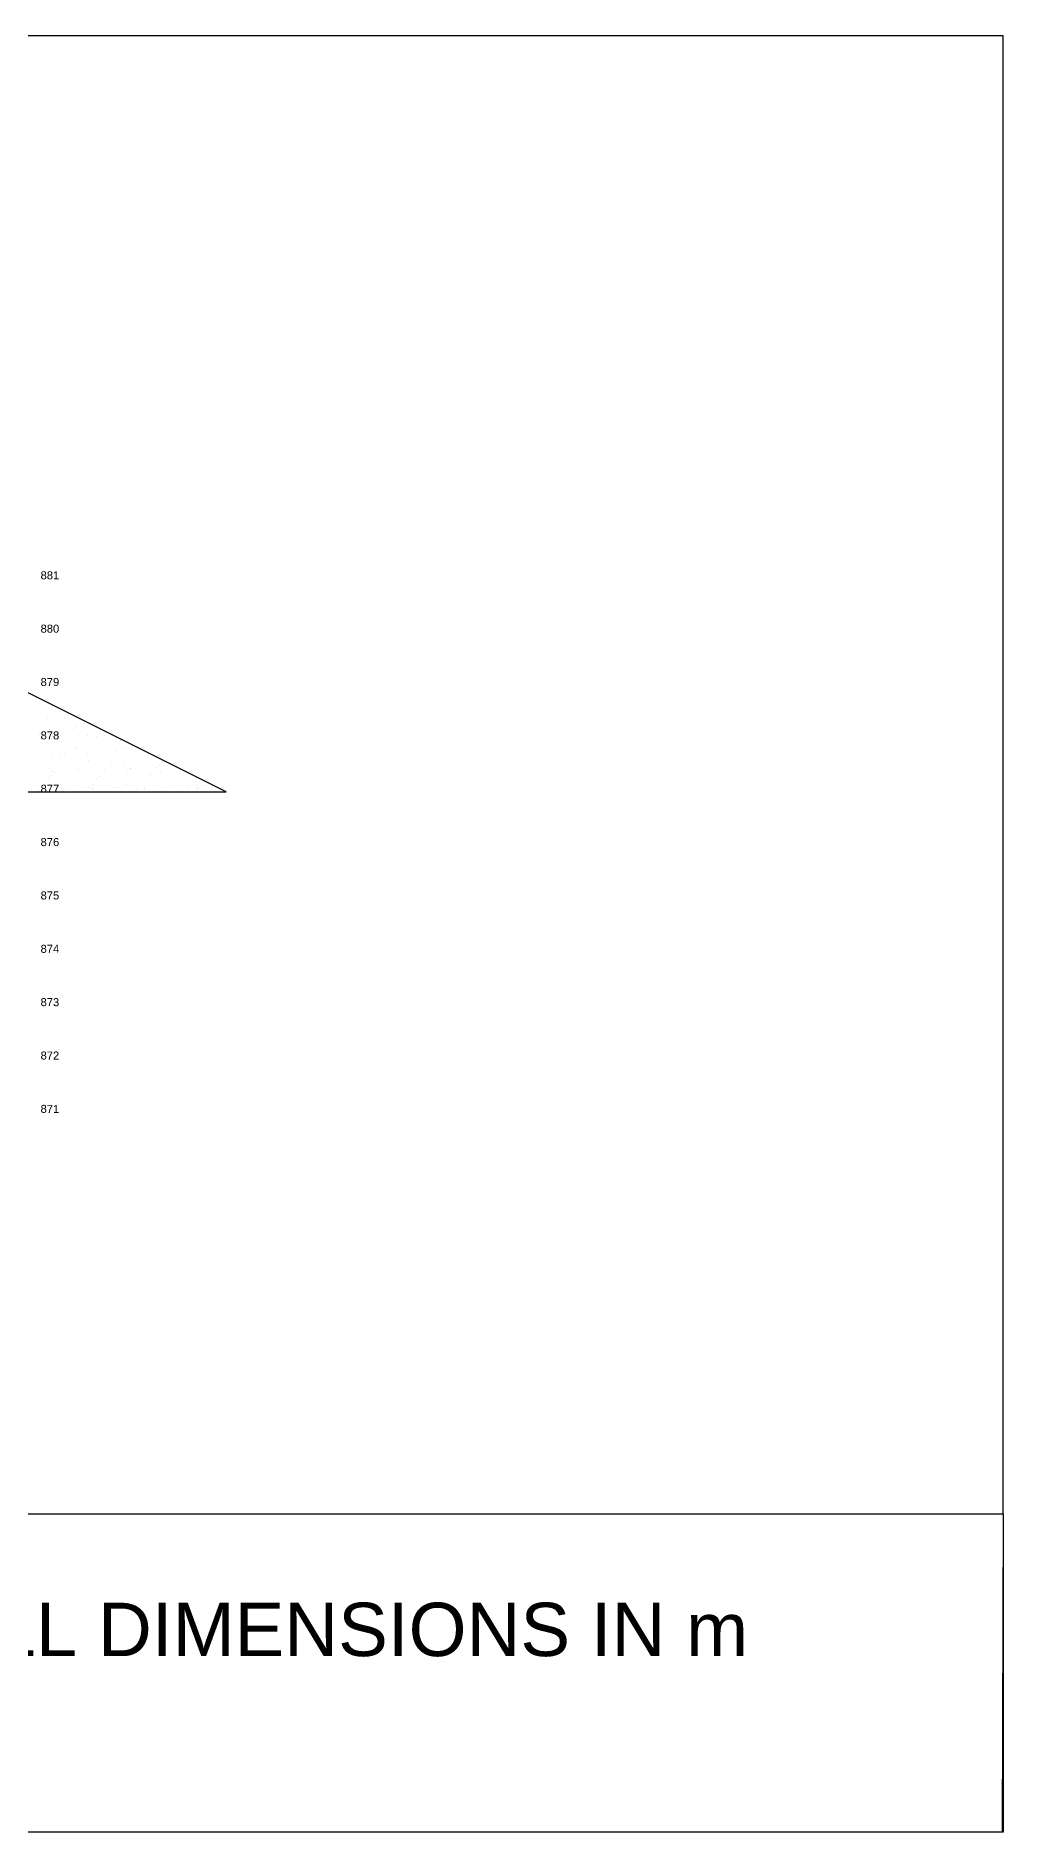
# Model space of a CAD drawing. Header units: millimetres. Extents: x 2640 to 12113, y 6003 to 13668.
# Drawn here: x 4097.8 to 4279, y 9774.7 to 10111.3 of the extents above; entities that cross this region are included whole.
import ezdxf
from ezdxf.enums import TextEntityAlignment as Align

# ---------------------------------------------------------------- set-up
doc = ezdxf.new("R2010")
doc.units = ezdxf.units.MM
doc.layers.add('CS_Drawing', color=7, linetype='Continuous')
doc.styles.get("Standard").update_dxf_attribs({"font": 'arial.ttf'})

msp = doc.modelspace()

# ---------------------------------------------------------------- linework, layer by layer
msp.add_line((4133.459, 9969.662), (4032.279, 10020.252))
at = {"linetype": 'Continuous'}
for p, q in [((4102.145, 9984.746), (4102.145, 9984.746)), ((4098.211, 9983.427), (4098.211, 9983.427)), ((4100.019, 9983.432), (4100.019, 9983.432)), ((4100.291, 9981.367), (4100.291, 9981.367)), ((4100.46, 9982.664), (4100.46, 9982.664)), ((4103.105, 9983.587), (4103.105, 9983.587)), ((4105.299, 9981.763), (4105.299, 9981.763)), ((4106.733, 9982.386), (4106.733, 9982.386)), ((4098.007, 9979.986), (4098.007, 9979.986)), ((4098.436, 9980.454), (4098.436, 9980.454)), ((4098.938, 9979.712), (4098.938, 9979.712)), ((4100.465, 9980.045), (4100.465, 9980.045)), ((4100.84, 9980.001), (4100.84, 9980.001)), ((4102.842, 9977.907), (4102.842, 9977.907)), ((4105.435, 9978.024), (4105.435, 9978.024)), ((4105.734, 9980.161), (4105.734, 9980.161)), ((4107.187, 9978.936), (4107.187, 9978.936)), ((4107.46, 9980.234), (4107.46, 9980.234)), ((4108.52, 9978.887), (4108.52, 9978.887)), ((4109.202, 9979.958), (4109.202, 9979.958)), ((4110.628, 9980.321), (4110.628, 9980.321)), ((4113.727, 9979.213), (4113.727, 9979.213)), ((4113.901, 9977.891), (4113.901, 9977.891)), ((4114.46, 9977.805), (4114.46, 9977.805)), ((4098.296, 9976.778), (4098.296, 9976.778)), ((4100.919, 9976.595), (4100.919, 9976.595)), ((4101.191, 9974.53), (4101.191, 9974.53)), ((4102.16, 9976.836), (4102.16, 9976.836)), ((4102.69, 9975.028), (4102.69, 9975.028)), ((4103.19, 9976.938), (4103.19, 9976.938)), ((4105.006, 9977.556), (4105.006, 9977.556)), ((4107.459, 9976.871), (4107.459, 9976.871)), ((4107.633, 9975.549), (4107.633, 9975.549)), ((4108.084, 9977.098), (4108.084, 9977.098)), ((4111.673, 9975.904), (4111.673, 9975.904)), ((4112.006, 9975.127), (4112.006, 9975.127)), ((4112.435, 9975.595), (4112.435, 9975.595)), ((4112.978, 9977.258), (4112.978, 9977.258)), ((4114.355, 9974.441), (4114.355, 9974.441)), ((4117.872, 9977.418), (4117.872, 9977.418)), ((4120.895, 9974.718), (4120.895, 9974.718)), ((4121.255, 9975.08), (4121.255, 9975.08)), ((4121.46, 9975.375), (4121.46, 9975.375)), ((4098.953, 9971.802), (4098.953, 9971.802)), ((4100.236, 9972.35), (4100.236, 9972.35)), ((4100.665, 9972.818), (4100.665, 9972.818)), ((4100.809, 9973.504), (4100.809, 9973.504)), ((4101.365, 9973.207), (4101.365, 9973.207)), ((4105.313, 9973.853), (4105.313, 9973.853)), ((4105.703, 9973.664), (4105.703, 9973.664)), ((4108.087, 9972.099), (4108.087, 9972.099)), ((4108.534, 9970.977), (4108.534, 9970.977)), ((4109.217, 9972.048), (4109.217, 9972.048)), ((4109.689, 9972.599), (4109.689, 9972.599)), ((4110.597, 9973.824), (4110.597, 9973.824)), ((4114.627, 9972.376), (4114.627, 9972.376)), ((4114.801, 9971.054), (4114.801, 9971.054)), ((4114.895, 9973.029), (4114.895, 9973.029)), ((4115.491, 9973.984), (4115.491, 9973.984)), ((4115.577, 9974.1), (4115.577, 9974.1)), ((4119.006, 9972.697), (4119.006, 9972.697)), ((4119.435, 9973.165), (4119.435, 9973.165)), ((4120.385, 9974.144), (4120.385, 9974.144)), ((4121.069, 9973.396), (4121.069, 9973.396)), ((4124.409, 9972.097), (4124.409, 9972.097)), ((4127.792, 9972.288), (4127.792, 9972.288)), ((4097.919, 9969.822), (4097.919, 9969.822)), ((4098.543, 9969.918), (4098.543, 9969.918)), ((4101.819, 9969.757), (4101.819, 9969.757)), ((4102.856, 9969.997), (4102.856, 9969.997)), ((4103.437, 9970.078), (4103.437, 9970.078)), ((4107.236, 9969.921), (4107.236, 9969.921)), ((4107.665, 9970.389), (4107.665, 9970.389)), ((4108.331, 9970.238), (4108.331, 9970.238)), ((4108.359, 9970.034), (4108.359, 9970.034)), ((4113.225, 9970.398), (4113.225, 9970.398)), ((4116.689, 9970.169), (4116.689, 9970.169)), ((4118.048, 9970.046), (4118.048, 9970.046)), ((4118.12, 9970.558), (4118.12, 9970.558)), ((4121.523, 9969.946), (4121.523, 9969.946)), ((4123.014, 9970.718), (4123.014, 9970.718)), ((4126.006, 9970.268), (4126.006, 9970.268)), ((4126.435, 9970.736), (4126.435, 9970.736)), ((4127.908, 9970.878), (4127.908, 9970.878)), ((4128.063, 9970.223), (4128.063, 9970.223)), ((4128.312, 9970.293), (4128.312, 9970.293))]:
    msp.add_line(p, q, dxfattribs=at)
at = {"color": 85, "true_color": 0x58ba48}
msp.add_line((4088.927, 9969.662), (4133.459, 9969.662), dxfattribs=at)
for points in [[(3529.04, 9834.372), (4279.04, 9834.372), (4279.04, 10111.339), (3529.04, 10111.339)], [(3529.04, 9834.372), (4279.04, 9834.372), (4279.04, 9774.713), (3529.04, 9774.713)], [(4059.04, 9834.372), (4279.04, 9834.372), (4278.889, 9774.713), (4058.889, 9774.713)]]:
    msp.add_lwpolyline(points, close=True)

# ---------------------------------------------------------------- texts
at = {"insert": (4080.691, 9817.694), "char_height": 10, "attachment_point": 1}
msp.add_mtext_dynamic_manual_height_columns('ALL DIMENSIONS IN m', width=240, gutter_width=500, heights=[0], dxfattribs=at)
at = {"layer": 'CS_Drawing'}
for s, p in [('881', (4098.666, 10010.252)), ('880', (4098.666, 10000.252)), ('879', (4098.666, 9990.252)), ('878', (4098.666, 9980.252)), ('877', (4098.666, 9970.252)), ('876', (4098.666, 9960.252)), ('875', (4098.666, 9950.252)), ('874', (4098.666, 9940.252)), ('873', (4098.666, 9930.252)), ('872', (4098.666, 9920.252)), ('871', (4098.666, 9910.252)), ('871', (4098.666, 9910.252))]:
    msp.add_text(s, height=1.5, dxfattribs=at).set_placement(p, align=Align.MIDDLE_LEFT)

doc.saveas('drawing.dxf')
